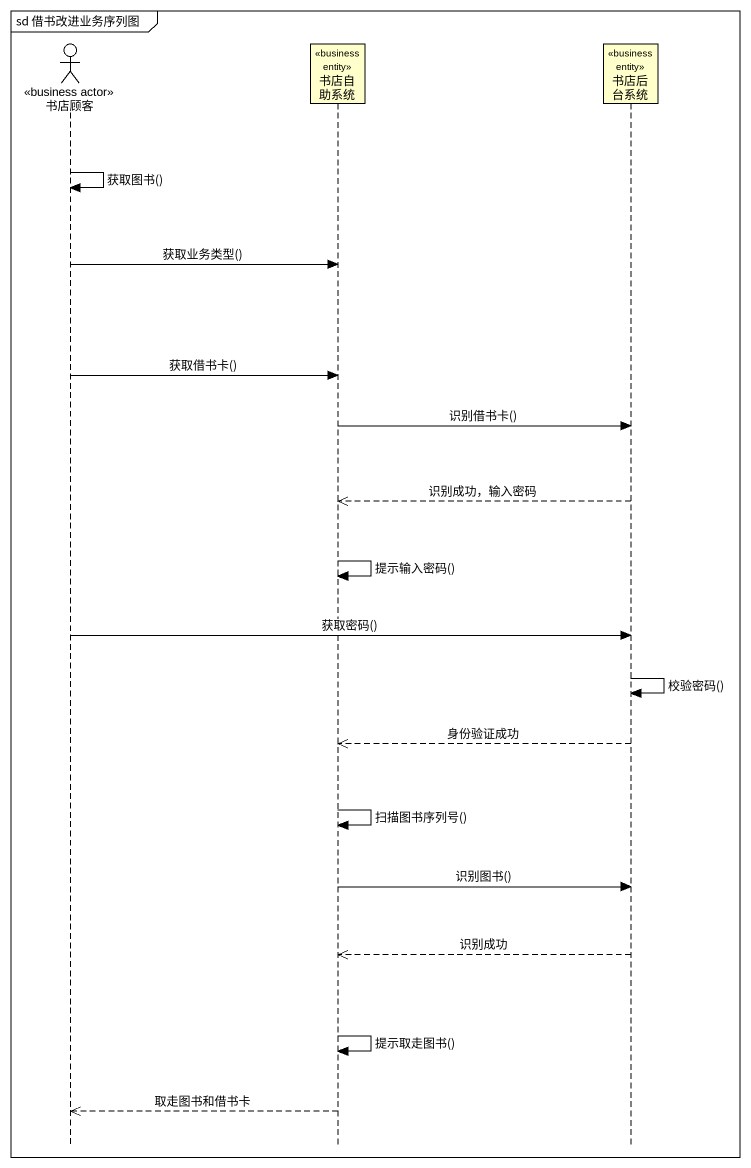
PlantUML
@startuml
mainframe sd 借书改进业务序列图
hide footbox
actor 书店顾客 <<business actor>>
participant 书店自助系统 <<business entity>>
participant 书店后台系统 <<business entity>>

书店顾客 -> 书店顾客 : 获取图书()
书店顾客 -> 书店自助系统 : 获取业务类型()
书店顾客 -> 书店自助系统 : 获取借书卡()
书店自助系统 -> 书店后台系统 : 识别借书卡()
书店后台系统 -->> 书店自助系统 : 识别成功，输入密码
书店自助系统 -> 书店自助系统 : 提示输入密码()
书店顾客 -> 书店后台系统 : 获取密码()
书店后台系统 -> 书店后台系统 : 校验密码()
书店后台系统 -->> 书店自助系统 : 身份验证成功
书店自助系统 -> 书店自助系统 : 扫描图书序列号()
书店自助系统 -> 书店后台系统 : 识别图书()
书店后台系统 -->> 书店自助系统 : 识别成功
书店自助系统 -> 书店自助系统 : 提示取走图书()
书店自助系统 -->> 书店顾客 : 取走图书和借书卡
@enduml
